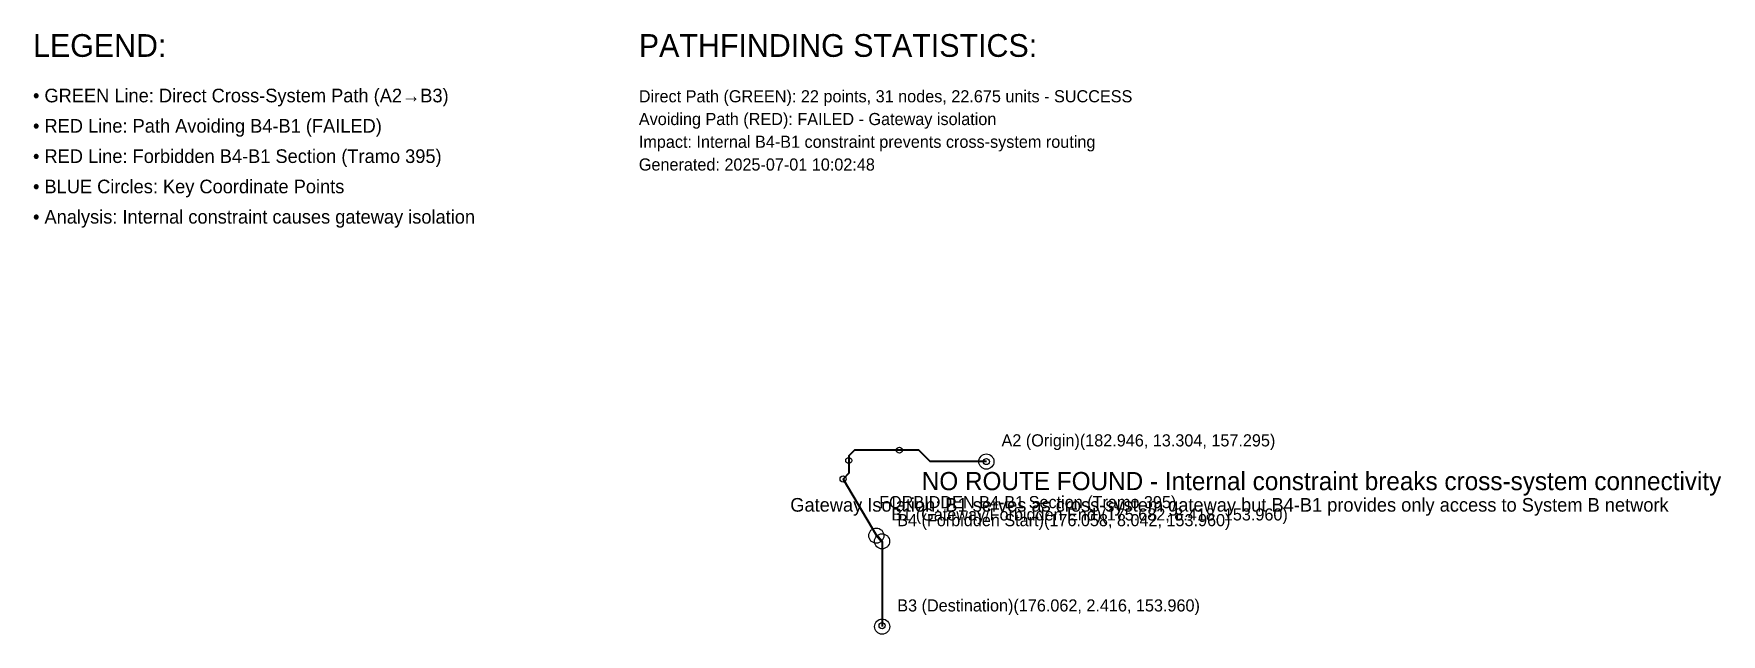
# Model space of a CAD drawing. Header units: metres. Extents: x 120 to 231, y 2 to 172.
# Drawn here: x 120 to 231.5, y 1.9 to 41.5 of the extents above.
import ezdxf

# ---------------------------------------------------------------- set-up
doc = ezdxf.new("R2010")
doc.units = ezdxf.units.M
for name, color, linetype in [('ANALYSIS', 6, 'Continuous'), ('AVOIDING_PATH', 1, 'Continuous'), ('DIRECT_PATH', 3, 'Continuous'), ('FORBIDDEN_SECTION', 1, 'Continuous'), ('KEY_POINTS', 5, 'Continuous'), ('LABELS', 7, 'Continuous'), ('LEGEND', 4, 'Continuous'), ('STATISTICS', 2, 'Continuous')]:
    doc.layers.add(name, color=color, linetype=linetype)

msp = doc.modelspace()

# ---------------------------------------------------------------- linework, layer by layer
at = {"layer": 'DIRECT_PATH', "lineweight": 35}
msp.add_polyline3d([(182.946, 13.304, 157.295), (179.234, 13.304, 157.295), (178.858, 13.68, 157.295), (178.482, 14.056, 157.295), (177.381, 14.056, 157.295), (177.202, 14.056, 157.221), (176.958, 14.056, 156.977), (176.709, 14.056, 156.874), (174.237, 14.056, 156.874), (173.861, 13.68, 156.874), (173.861, 13.375, 156.874), (173.861, 13.126, 156.77), (173.861, 13.092, 156.737), (173.861, 12.843, 156.634), (173.861, 12.53, 156.634), (173.485, 12.154, 156.634), (175.682, 8.418, 153.96), (176.058, 8.042, 153.96), (176.058, 7.592, 153.96), (176.058, 2.924, 153.96), (176.058, 2.474, 153.96), (176.062, 2.416, 153.96)], dxfattribs=at)
at = {"layer": 'DIRECT_PATH'}
for centre in [(173.861, 13.375, 156.874), (177.202, 14.056, 157.221), (182.946, 13.304, 157.295), (173.485, 12.154, 156.634), (176.058, 2.474, 153.96)]:
    msp.add_circle(centre, 0.2, dxfattribs=at)
at = {"layer": 'FORBIDDEN_SECTION', "lineweight": 50}
msp.add_line((176.058, 8.042, 153.96), (175.682, 8.418, 153.96), dxfattribs=at)
at = {"layer": 'KEY_POINTS'}
for centre in [(182.946, 13.304, 157.295), (175.682, 8.418, 153.96), (176.058, 8.042, 153.96), (176.062, 2.416, 153.96)]:
    msp.add_circle(centre, 0.5, dxfattribs=at)

# ---------------------------------------------------------------- texts
at = {"layer": 'ANALYSIS'}
msp.add_text('Gateway Isolation: B1 serves as cross-system gateway but B4-B1 provides only access to System B network', height=0.9, dxfattribs=at).set_placement((170, 10, 150))
at = {"layer": 'AVOIDING_PATH'}
msp.add_text('NO ROUTE FOUND - Internal constraint breaks cross-system connectivity', height=1.2, dxfattribs=at).set_placement((178.682, 11.418, 153.96))
at = {"layer": 'FORBIDDEN_SECTION'}
msp.add_text('FORBIDDEN B4-B1 Section (Tramo 395)', height=0.8, dxfattribs=at).set_placement((175.87, 10.23, 153.96))
at = {"layer": 'LABELS'}
for s, p in [('A2 (Origin)(182.946, 13.304, 157.295)', (183.946, 14.304, 157.295)), ('B1 (Gateway/Forbidden End)(175.682, 8.418, 153.960)', (176.682, 9.418, 153.96)), ('B4 (Forbidden Start)(176.058, 8.042, 153.960)', (177.058, 9.042, 153.96)), ('B3 (Destination)(176.062, 2.416, 153.960)', (177.062, 3.416, 153.96))]:
    msp.add_text(s, height=0.8, dxfattribs=at).set_placement(p)
at = {"layer": 'LEGEND'}
for s, height, p in [('LEGEND:', 1.5, (120, 40, 150)), ('• GREEN Line: Direct Cross-System Path (A2→B3)', 0.9, (120, 37, 150)), ('• RED Line: Path Avoiding B4-B1 (FAILED)', 0.9, (120, 35, 150)), ('• RED Line: Forbidden B4-B1 Section (Tramo 395)', 0.9, (120, 33, 150)), ('• BLUE Circles: Key Coordinate Points', 0.9, (120, 31, 150)), ('• Analysis: Internal constraint causes gateway isolation', 0.9, (120, 29, 150))]:
    msp.add_text(s, height=height, dxfattribs=at).set_placement(p)
at = {"layer": 'STATISTICS'}
for s, height, p in [('PATHFINDING STATISTICS:', 1.5, (160, 40, 150)), ('Direct Path (GREEN): 22 points, 31 nodes, 22.675 units - SUCCESS', 0.8, (160, 37, 150)), ('Avoiding Path (RED): FAILED - Gateway isolation', 0.8, (160, 35.5, 150)), ('Impact: Internal B4-B1 constraint prevents cross-system routing', 0.8, (160, 34, 150)), ('Generated: 2025-07-01 10:02:48', 0.8, (160, 32.5, 150))]:
    msp.add_text(s, height=height, dxfattribs=at).set_placement(p)

doc.saveas('drawing.dxf')
